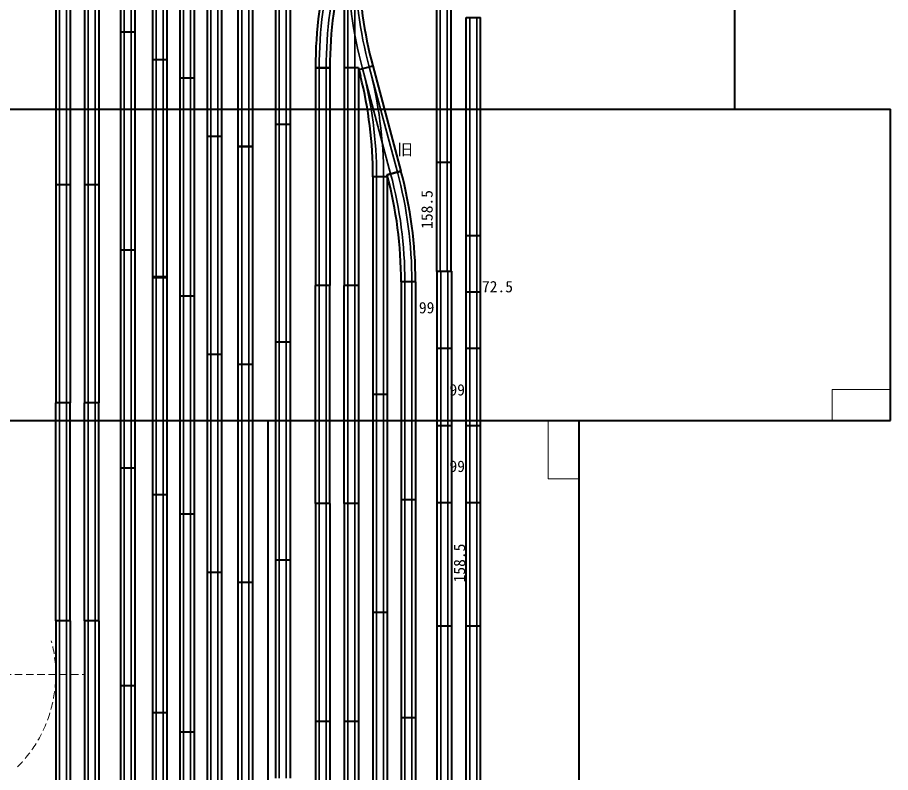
# Model space of a CAD drawing. Units: millimetres, scale not verified. Extents: x -3771 to 6012, y -4101 to 3321.
# Drawn here: x -510 to 612, y -1553 to -583 of the extents above; entities that cross this region are included whole.
import ezdxf
from ezdxf.enums import TextEntityAlignment as Align

# ---------------------------------------------------------------- set-up
doc = ezdxf.new("R2010")
doc.units = ezdxf.units.MM
doc.header["$LTSCALE"] = 8
doc.linetypes.add('DASHED1', pattern=[1.8, 1.2, -0.6])
for name, color, linetype, lineweight in [('0-0', 7, 'Continuous', 40), ('0-5', 7, 'Continuous', 40), ('0-7', 6, 'Continuous', 40), ('0-8', 7, 'Continuous', 40)]:
    doc.layers.add(name, color=color, linetype=linetype, lineweight=lineweight)
doc.layers.add('0-F', color=7, linetype='Continuous')
doc.styles.add('ＭＳ ゴシック', font='')
doc.styles.get('ＭＳ ゴシック').set_extended_font_data('MS Gothic')

msp = doc.modelspace()

# ---------------------------------------------------------------- linework, layer by layer
at = {"layer": '0-0'}
for p, q in [((-460.776, -517.967), (-460.776, -797.967)), ((-442.276, -517.967), (-442.276, -797.967)), ((-423.776, -517.967), (-423.776, -797.967)), ((-405.276, -517.967), (-405.276, -797.967)), ((-442.276, -797.967), (-460.776, -797.967)), ((-460.776, -797.967), (-460.776, -1077.967)), ((-442.276, -797.967), (-460.776, -797.967)), ((-442.276, -797.967), (-442.276, -1077.967)), ((-405.276, -797.967), (-423.776, -797.967)), ((-423.776, -797.967), (-423.776, -1077.967)), ((-405.276, -797.967), (-423.776, -797.967)), ((-405.276, -797.967), (-405.276, -1077.967)), ((-442.276, -1077.967), (-460.776, -1077.967)), ((-442.276, -1077.967), (-460.776, -1077.967)), ((-460.776, -1357.967), (-460.776, -1077.967)), ((-442.276, -1357.967), (-442.276, -1077.967)), ((-405.276, -1077.967), (-423.776, -1077.967)), ((-405.276, -1077.967), (-423.776, -1077.967)), ((-423.776, -1357.967), (-423.776, -1077.967)), ((-405.276, -1357.967), (-405.276, -1077.967)), ((-442.276, -1357.967), (-460.776, -1357.967)), ((-460.776, -1357.967), (-460.776, -1637.967)), ((-442.276, -1357.967), (-460.776, -1357.967)), ((-442.276, -1357.967), (-442.276, -1637.967)), ((-405.276, -1357.967), (-423.776, -1357.967)), ((-423.776, -1357.967), (-423.776, -1637.967)), ((-405.276, -1357.967), (-423.776, -1357.967)), ((-405.276, -1357.967), (-405.276, -1637.967))]:
    msp.add_line(p, q, dxfattribs=at)
at = {"layer": '0-0', "color": 2, "lineweight": 35}
for p, q in [((-456.026, -517.967), (-456.026, -797.967)), ((-447.026, -517.967), (-447.026, -797.967)), ((-419.026, -517.967), (-419.026, -797.967)), ((-410.026, -517.967), (-410.026, -797.967)), ((-456.026, -797.967), (-456.026, -1077.967)), ((-447.026, -797.967), (-447.026, -1077.967)), ((-419.026, -797.967), (-419.026, -1077.967)), ((-410.026, -797.967), (-410.026, -1077.967)), ((-456.026, -1357.967), (-456.026, -1077.967)), ((-447.026, -1357.967), (-447.026, -1077.967)), ((-419.026, -1357.967), (-419.026, -1077.967)), ((-410.026, -1357.967), (-410.026, -1077.967)), ((-456.026, -1357.967), (-456.026, -1637.967)), ((-447.026, -1357.967), (-447.026, -1637.967)), ((-419.026, -1357.967), (-419.026, -1637.967)), ((-410.026, -1357.967), (-410.026, -1637.967))]:
    msp.add_line(p, q, dxfattribs=at)
at = {"layer": '0-5', "color": 4, "linetype": 'DASHED1', "lineweight": 18}
msp.add_line((-628.526, -1426.886), (-422.622, -1426.886), dxfattribs=at)
msp.add_arc((-628.526, -1426.886), 167.75, 315, 15, dxfattribs=at)
at = {"layer": '0-7'}
for p, q in [((411.995, -700.563), (411.995, -300.563)), ((611.995, -1100.563), (611.995, -700.563)), ((-1188.005, -1100.563), (611.995, -1100.563)), ((-188.005, -2900.563), (-188.005, -1100.563)), ((211.995, -2900.563), (211.995, -1100.563))]:
    msp.add_line(p, q, dxfattribs=at)
msp.add_lwpolyline([(-1188.005, -3100.563), (-1188.005, -700.563), (611.995, -700.563)], dxfattribs=at)
at = {"layer": '0-7', "color": 4, "lineweight": 18}
for points in [[(536.995, -1100.563), (536.995, -1060.563), (611.995, -1060.563)], [(211.995, -1175.563), (171.995, -1175.563), (171.995, -1100.563)]]:
    msp.add_lwpolyline(points, dxfattribs=at)
at = {"layer": '0-8'}
for p, q in [((-377.575, -321.652), (-377.575, -601.652)), ((-359.075, -321.652), (-359.075, -601.652)), ((-336.409, -357.43), (-336.409, -637.43)), ((-317.909, -357.43), (-317.909, -637.43)), ((-301.237, -380.91), (-301.237, -660.91)), ((-282.737, -380.91), (-282.737, -660.91)), ((-178.222, -440.148), (-178.222, -720.148)), ((-159.722, -440.148), (-159.722, -720.148)), ((-266.4, -455.841), (-266.4, -735.841)), ((-247.9, -455.841), (-247.9, -735.841)), ((-226.583, -468.661), (-226.583, -748.661)), ((-208.083, -468.661), (-208.083, -748.661)), ((28.442, -489.177), (28.442, -769.177)), ((46.942, -489.177), (46.942, -769.177)), ((-90.064, -507.316), (-90.064, -647.316)), ((66.544, -862.834), (66.544, -582.834)), ((66.544, -582.834), (85.044, -582.834)), ((85.044, -862.834), (85.044, -582.834)), ((-359.075, -601.652), (-377.575, -601.652)), ((-377.575, -601.652), (-377.575, -881.652)), ((-359.075, -601.652), (-377.575, -601.652)), ((-359.075, -601.652), (-359.075, -881.652)), ((-317.909, -637.43), (-336.409, -637.43)), ((-336.409, -637.43), (-336.409, -917.43)), ((-317.909, -637.43), (-336.409, -637.43)), ((-317.909, -637.43), (-317.909, -917.43)), ((-126.998, -647.337), (-108.498, -647.337)), ((-108.498, -647.337), (-126.998, -647.337)), ((-126.998, -647.337), (-126.998, -927.337)), ((-108.498, -647.337), (-126.998, -647.337)), ((-108.498, -647.337), (-108.498, -927.337)), ((-71.564, -647.316), (-90.064, -647.316)), ((-90.064, -647.316), (-90.064, -927.316)), ((-71.564, -647.316), (-90.064, -647.316)), ((-71.249, -649.71), (-71.564, -647.316)), ((-71.564, -647.316), (-71.564, -927.316)), ((-71.249, -649.71), (-53.379, -644.922)), ((-71.249, -649.71), (-53.379, -644.922)), ((-71.249, -649.71), (-69.21, -657.828)), ((-53.379, -644.922), (-17.145, -780.151)), ((-282.737, -660.91), (-301.237, -660.91)), ((-301.237, -660.91), (-301.237, -940.91)), ((-282.737, -660.91), (-301.237, -660.91)), ((-282.737, -660.91), (-282.737, -940.91)), ((-159.722, -720.148), (-178.222, -720.148)), ((-178.222, -720.148), (-178.222, -1000.148)), ((-159.722, -720.148), (-178.222, -720.148)), ((-159.722, -720.148), (-159.722, -1000.148)), ((-247.9, -735.841), (-266.4, -735.841)), ((-266.4, -735.841), (-266.4, -1015.841)), ((-247.9, -735.841), (-266.4, -735.841)), ((-247.9, -735.841), (-247.9, -1015.841)), ((-208.083, -748.661), (-226.583, -748.661)), ((-226.583, -748.661), (-226.583, -1028.661)), ((-208.083, -748.661), (-226.583, -748.661)), ((-208.083, -748.661), (-208.083, -1028.661)), ((46.942, -769.177), (28.442, -769.177)), ((46.942, -769.177), (28.442, -769.177)), ((28.442, -769.177), (28.442, -909.177)), ((46.942, -769.177), (46.942, -909.177)), ((-35.014, -784.939), (-17.145, -780.151)), ((-17.145, -780.151), (-35.014, -784.939)), ((-34.699, -787.334), (-35.014, -784.939)), ((-34.699, -787.334), (-53.199, -787.334)), ((-53.199, -787.334), (-53.199, -1067.334)), ((-34.699, -787.334), (-53.199, -787.334)), ((-34.699, -787.334), (-34.699, -1067.334)), ((66.544, -862.834), (85.044, -862.834)), ((66.544, -935.334), (66.544, -862.834)), ((66.544, -862.834), (85.044, -862.834)), ((85.044, -935.334), (85.044, -862.834)), ((-359.075, -881.652), (-377.575, -881.652)), ((-377.575, -881.652), (-377.575, -1161.652)), ((-359.075, -881.652), (-377.575, -881.652)), ((-359.075, -881.652), (-359.075, -1161.652)), ((-336.409, -915.931), (-336.409, -1195.931)), ((-317.909, -915.931), (-336.409, -915.931)), ((-317.909, -917.43), (-336.409, -917.43)), ((-317.909, -915.931), (-317.909, -1195.931)), ((46.942, -909.177), (28.442, -909.177)), ((29.544, -908.834), (48.044, -908.834)), ((29.544, -1007.834), (29.544, -908.834)), ((48.044, -1007.834), (48.044, -908.834)), ((-108.498, -927.337), (-126.998, -927.337)), ((-108.498, -927.337), (-126.998, -927.337)), ((-126.998, -1207.337), (-126.998, -927.337)), ((-108.498, -1207.337), (-108.498, -927.337)), ((-71.564, -927.316), (-90.064, -927.316)), ((-71.564, -927.316), (-90.064, -927.316)), ((-89.998, -1207.337), (-89.998, -927.337)), ((-71.498, -1207.337), (-71.498, -927.337)), ((1.605, -922.566), (-16.895, -922.566)), ((-16.895, -922.566), (-16.895, -1202.566)), ((1.605, -922.566), (-16.895, -922.566)), ((1.605, -922.566), (1.605, -1202.566)), ((-282.737, -940.91), (-301.237, -940.91)), ((-301.237, -940.91), (-301.237, -1220.91)), ((-282.737, -940.91), (-301.237, -940.91)), ((-282.737, -940.91), (-282.737, -1220.91)), ((66.544, -935.334), (85.044, -935.334)), ((66.544, -1007.834), (66.544, -935.334)), ((66.544, -935.334), (85.044, -935.334)), ((85.044, -1007.834), (85.044, -935.334)), ((-159.722, -1000.148), (-178.222, -1000.148)), ((-178.222, -1000.148), (-178.222, -1280.148)), ((-159.722, -1000.148), (-178.222, -1000.148)), ((-159.722, -1000.148), (-159.722, -1280.148)), ((29.544, -1007.834), (48.044, -1007.834)), ((29.544, -1106.834), (29.544, -1007.834)), ((29.544, -1007.834), (48.044, -1007.834)), ((48.044, -1106.834), (48.044, -1007.834)), ((66.544, -1007.834), (85.044, -1007.834)), ((66.544, -1106.834), (66.544, -1007.834)), ((66.544, -1007.834), (85.044, -1007.834)), ((85.044, -1106.834), (85.044, -1007.834)), ((-247.9, -1015.841), (-266.4, -1015.841)), ((-266.4, -1015.841), (-266.4, -1295.841)), ((-247.9, -1015.841), (-266.4, -1015.841)), ((-247.9, -1015.841), (-247.9, -1295.841)), ((-208.083, -1028.661), (-226.583, -1028.661)), ((-208.083, -1028.661), (-226.583, -1028.661)), ((-226.583, -1028.661), (-226.583, -1308.661)), ((-208.083, -1028.661), (-226.583, -1028.661)), ((-208.083, -1028.661), (-208.083, -1308.661)), ((-34.699, -1067.334), (-53.199, -1067.334)), ((-53.199, -1067.334), (-53.199, -1347.334)), ((-34.699, -1067.334), (-53.199, -1067.334)), ((-34.699, -1067.334), (-34.699, -1347.334)), ((29.544, -1106.834), (48.044, -1106.834)), ((29.544, -1205.834), (29.544, -1106.834)), ((29.544, -1106.834), (48.044, -1106.834)), ((48.044, -1205.834), (48.044, -1106.834)), ((66.544, -1106.834), (85.044, -1106.834)), ((66.544, -1205.834), (66.544, -1106.834)), ((66.544, -1106.834), (85.044, -1106.834)), ((85.044, -1205.834), (85.044, -1106.834)), ((-359.075, -1161.652), (-377.575, -1161.652)), ((-377.575, -1161.652), (-377.575, -1441.652)), ((-359.075, -1161.652), (-377.575, -1161.652)), ((-359.075, -1161.652), (-359.075, -1441.652)), ((-317.909, -1195.931), (-336.409, -1195.931)), ((-336.409, -1195.931), (-336.409, -1475.931)), ((-317.909, -1195.931), (-336.409, -1195.931)), ((-317.909, -1195.931), (-317.909, -1475.931)), ((-108.498, -1207.337), (-126.998, -1207.337)), ((-126.998, -1207.337), (-126.998, -1487.337)), ((-108.498, -1207.337), (-126.998, -1207.337)), ((-108.498, -1207.337), (-108.498, -1487.337)), ((-71.564, -1207.316), (-90.064, -1207.316)), ((-90.064, -1207.316), (-90.064, -1487.316)), ((-71.564, -1207.316), (-90.064, -1207.316)), ((-71.564, -1207.316), (-71.564, -1487.316)), ((1.605, -1202.566), (-16.895, -1202.566)), ((-16.895, -1202.566), (-16.895, -1482.566)), ((1.605, -1202.566), (-16.895, -1202.566)), ((1.605, -1202.566), (1.605, -1482.566)), ((29.544, -1205.834), (48.044, -1205.834)), ((29.544, -1364.334), (29.544, -1205.834)), ((29.544, -1205.834), (48.044, -1205.834)), ((48.044, -1364.334), (48.044, -1205.834)), ((66.544, -1205.834), (85.044, -1205.834)), ((66.544, -1364.334), (66.544, -1205.834)), ((66.544, -1205.834), (85.044, -1205.834)), ((85.044, -1364.334), (85.044, -1205.834)), ((-282.737, -1220.91), (-301.237, -1220.91)), ((-301.237, -1220.91), (-301.237, -1500.91)), ((-282.737, -1220.91), (-301.237, -1220.91)), ((-282.737, -1220.91), (-282.737, -1500.91)), ((-159.722, -1280.148), (-178.222, -1280.148)), ((-178.222, -1280.148), (-178.222, -1560.148)), ((-159.722, -1280.148), (-178.222, -1280.148)), ((-159.722, -1280.148), (-159.722, -1560.148)), ((-247.9, -1295.841), (-266.4, -1295.841)), ((-266.4, -1295.841), (-266.4, -1575.841)), ((-247.9, -1295.841), (-266.4, -1295.841)), ((-247.9, -1295.841), (-247.9, -1575.841)), ((-208.083, -1308.661), (-226.583, -1308.661)), ((-226.583, -1308.661), (-226.583, -1588.661)), ((-208.083, -1308.661), (-226.583, -1308.661)), ((-208.083, -1308.661), (-208.083, -1588.661)), ((-34.699, -1347.334), (-53.199, -1347.334)), ((-53.199, -1347.334), (-53.199, -1627.334)), ((-34.699, -1347.334), (-53.199, -1347.334)), ((-34.699, -1347.334), (-34.699, -1627.334)), ((29.544, -1364.334), (48.044, -1364.334)), ((29.544, -1364.334), (48.044, -1364.334)), ((29.544, -1644.334), (29.544, -1364.334)), ((29.544, -1364.334), (48.044, -1364.334)), ((48.044, -1644.334), (48.044, -1364.334)), ((66.544, -1364.334), (85.044, -1364.334)), ((66.544, -1364.334), (85.044, -1364.334)), ((66.544, -1644.334), (66.544, -1364.334)), ((66.544, -1364.334), (85.044, -1364.334)), ((85.044, -1644.334), (85.044, -1364.334)), ((-359.075, -1441.652), (-377.575, -1441.652)), ((-377.575, -1441.652), (-377.575, -1721.652)), ((-359.075, -1441.652), (-377.575, -1441.652)), ((-359.075, -1441.652), (-359.075, -1721.652)), ((-317.909, -1475.931), (-336.409, -1475.931)), ((-336.409, -1475.931), (-336.409, -1755.931)), ((-317.909, -1475.931), (-336.409, -1475.931)), ((-317.909, -1475.931), (-317.909, -1755.931)), ((-108.498, -1487.337), (-126.998, -1487.337)), ((-126.998, -1487.337), (-126.998, -1767.337)), ((-108.498, -1487.337), (-126.998, -1487.337)), ((-108.498, -1487.337), (-108.498, -1767.337)), ((-71.564, -1487.316), (-90.064, -1487.316)), ((-90.064, -1487.316), (-90.064, -1767.316)), ((-71.564, -1487.316), (-90.064, -1487.316)), ((-71.564, -1487.316), (-71.564, -1767.316)), ((1.605, -1482.566), (-16.895, -1482.566)), ((-16.895, -1482.566), (-16.895, -1762.566)), ((1.605, -1482.566), (-16.895, -1482.566)), ((1.605, -1482.566), (1.605, -1762.566)), ((-282.737, -1500.91), (-301.237, -1500.91)), ((-301.237, -1500.91), (-301.237, -1780.91)), ((-282.737, -1500.91), (-301.237, -1500.91)), ((-282.737, -1500.91), (-282.737, -1780.91))]:
    msp.add_line(p, q, dxfattribs=at)
at = {"layer": '0-8', "color": 2, "lineweight": 35}
for p, q in [((-372.825, -321.652), (-372.825, -601.652)), ((-363.825, -321.652), (-363.825, -601.652)), ((-331.659, -357.43), (-331.659, -637.43)), ((-322.659, -357.43), (-322.659, -637.43)), ((-296.487, -380.91), (-296.487, -660.91)), ((-287.487, -380.91), (-287.487, -660.91)), ((-173.472, -440.148), (-173.472, -720.148)), ((-164.472, -440.148), (-164.472, -720.148)), ((-261.65, -455.841), (-261.65, -735.841)), ((-252.65, -455.841), (-252.65, -735.841)), ((-221.833, -468.661), (-221.833, -748.661)), ((-212.833, -468.661), (-212.833, -748.661)), ((33.192, -489.177), (33.192, -769.177)), ((42.192, -489.177), (42.192, -769.177)), ((-85.314, -507.316), (-85.314, -647.316)), ((-76.314, -507.316), (-76.314, -647.316)), ((71.294, -862.834), (71.294, -582.834)), ((80.294, -862.834), (80.294, -582.834)), ((-372.825, -601.652), (-372.825, -881.652)), ((-363.825, -601.652), (-363.825, -881.652)), ((-331.659, -637.43), (-331.659, -917.43)), ((-322.659, -637.43), (-322.659, -917.43)), ((-122.248, -647.337), (-122.248, -927.337)), ((-113.248, -647.337), (-113.248, -927.337)), ((-85.314, -647.316), (-85.314, -927.316)), ((-76.314, -647.316), (-76.314, -927.316)), ((-66.661, -648.48), (-30.426, -783.71)), ((-57.967, -646.151), (-21.733, -781.381)), ((-296.487, -660.91), (-296.487, -940.91)), ((-287.487, -660.91), (-287.487, -940.91)), ((-173.472, -720.148), (-173.472, -1000.148)), ((-164.472, -720.148), (-164.472, -1000.148)), ((-261.65, -735.841), (-261.65, -1015.841)), ((-252.65, -735.841), (-252.65, -1015.841)), ((-221.833, -748.661), (-221.833, -1028.661)), ((-212.833, -748.661), (-212.833, -1028.661)), ((33.192, -769.177), (33.192, -909.177)), ((42.192, -769.177), (42.192, -909.177)), ((-48.449, -787.334), (-48.449, -1067.334)), ((-39.449, -787.334), (-39.449, -1067.334)), ((71.294, -935.334), (71.294, -862.834)), ((80.294, -935.334), (80.294, -862.834)), ((-372.825, -881.652), (-372.825, -1161.652)), ((-363.825, -881.652), (-363.825, -1161.652)), ((-331.659, -915.931), (-331.659, -1195.931)), ((-322.659, -915.931), (-322.659, -1195.931)), ((34.294, -1007.834), (34.294, -908.834)), ((43.294, -1007.834), (43.294, -908.834)), ((-122.248, -1207.337), (-122.248, -927.337)), ((-113.248, -1207.337), (-113.248, -927.337)), ((-85.248, -1207.337), (-85.248, -927.337)), ((-76.248, -1207.337), (-76.248, -927.337)), ((-12.145, -922.566), (-12.145, -1202.566)), ((-3.145, -922.566), (-3.145, -1202.566)), ((-296.487, -940.91), (-296.487, -1220.91)), ((-287.487, -940.91), (-287.487, -1220.91)), ((71.294, -1007.834), (71.294, -935.334)), ((80.294, -1007.834), (80.294, -935.334)), ((-173.472, -1000.148), (-173.472, -1280.148)), ((-164.472, -1000.148), (-164.472, -1280.148)), ((34.294, -1106.834), (34.294, -1007.834)), ((43.294, -1106.834), (43.294, -1007.834)), ((71.294, -1106.834), (71.294, -1007.834)), ((80.294, -1106.834), (80.294, -1007.834)), ((-261.65, -1015.841), (-261.65, -1295.841)), ((-252.65, -1015.841), (-252.65, -1295.841)), ((-221.833, -1028.661), (-221.833, -1308.661)), ((-212.833, -1028.661), (-212.833, -1308.661)), ((-48.449, -1067.334), (-48.449, -1347.334)), ((-39.449, -1067.334), (-39.449, -1347.334)), ((34.294, -1205.834), (34.294, -1106.834)), ((43.294, -1205.834), (43.294, -1106.834)), ((71.294, -1205.834), (71.294, -1106.834)), ((80.294, -1205.834), (80.294, -1106.834)), ((-372.825, -1161.652), (-372.825, -1441.652)), ((-363.825, -1161.652), (-363.825, -1441.652)), ((-331.659, -1195.931), (-331.659, -1475.931)), ((-322.659, -1195.931), (-322.659, -1475.931)), ((-122.248, -1207.337), (-122.248, -1487.337)), ((-113.248, -1207.337), (-113.248, -1487.337)), ((-85.314, -1207.316), (-85.314, -1487.316)), ((-76.314, -1207.316), (-76.314, -1487.316)), ((-12.145, -1202.566), (-12.145, -1482.566)), ((-3.145, -1202.566), (-3.145, -1482.566)), ((34.294, -1364.334), (34.294, -1205.834)), ((43.294, -1364.334), (43.294, -1205.834)), ((71.294, -1364.334), (71.294, -1205.834)), ((80.294, -1364.334), (80.294, -1205.834)), ((-296.487, -1220.91), (-296.487, -1500.91)), ((-287.487, -1220.91), (-287.487, -1500.91)), ((-173.472, -1280.148), (-173.472, -1560.148)), ((-164.472, -1280.148), (-164.472, -1560.148)), ((-261.65, -1295.841), (-261.65, -1575.841)), ((-252.65, -1295.841), (-252.65, -1575.841)), ((-221.833, -1308.661), (-221.833, -1588.661)), ((-212.833, -1308.661), (-212.833, -1588.661)), ((-48.449, -1347.334), (-48.449, -1627.334)), ((-39.449, -1347.334), (-39.449, -1627.334)), ((34.294, -1644.334), (34.294, -1364.334)), ((43.294, -1644.334), (43.294, -1364.334)), ((71.294, -1644.334), (71.294, -1364.334)), ((80.294, -1644.334), (80.294, -1364.334)), ((-372.825, -1441.652), (-372.825, -1721.652)), ((-363.825, -1441.652), (-363.825, -1721.652)), ((-331.659, -1475.931), (-331.659, -1755.931)), ((-322.659, -1475.931), (-322.659, -1755.931)), ((-122.248, -1487.337), (-122.248, -1767.337)), ((-113.248, -1487.337), (-113.248, -1767.337)), ((-85.314, -1487.316), (-85.314, -1767.316)), ((-76.314, -1487.316), (-76.314, -1767.316)), ((-12.145, -1482.566), (-12.145, -1762.566)), ((-3.145, -1482.566), (-3.145, -1762.566)), ((-296.487, -1500.91), (-296.487, -1780.91)), ((-287.487, -1500.91), (-287.487, -1780.91))]:
    msp.add_line(p, q, dxfattribs=at)
at = {"layer": '0-8'}
msp.add_lwpolyline([(-208.083, -748.661), (-226.583, -748.661), (-208.083, -748.661)], dxfattribs=at)
for centre, radius, start, end in [((423.252, -647.337), 550.25, 165, 180), ((423.252, -647.337), 531.75, 165, 180), ((460.252, -507.295), 531.75, 180.90408, 195), ((-584.949, -787.334), 531.75, 0, 14.09592), ((-548.645, -922.566), 531.75, 0, 15), ((-548.645, -922.566), 550.25, 0, 15)]:
    msp.add_arc(centre, radius, start, end, dxfattribs=at)
at = {"layer": '0-8', "color": 2, "lineweight": 35}
for centre, radius, start, end in [((423.252, -647.337), 545.5, 165, 180), ((423.252, -647.337), 536.5, 165, 180), ((460.252, -507.295), 545.5, 180.0022, 195), ((460.252, -507.295), 536.5, 180.0022, 195), ((-584.949, -787.334), 536.5, 0, 14.9978), ((-584.949, -787.334), 545.5, 0, 14.9978), ((-548.645, -922.566), 536.5, 0, 15), ((-548.645, -922.566), 545.5, 0, 15)]:
    msp.add_arc(centre, radius, start, end, dxfattribs=at)

# ---------------------------------------------------------------- texts
at = {"layer": '0-F', "style": 'ＭＳ ゴシック'}
for s, p in [('旧', (-21.874, -764.19)), ('72.5', (86.914, -940.336)), ('99', (5.892, -967.343)), ('99', (45.175, -1072.916)), ('99', (45.175, -1171.124))]:
    msp.add_text(s, height=14.66, dxfattribs=at).set_placement(p, align=Align.BOTTOM_LEFT)
for p in [(27.989, -854.405), (69.727, -1308.614)]:
    msp.add_text('158.5', height=14.66, rotation=90, dxfattribs=at).set_placement(p, align=Align.BOTTOM_LEFT)

doc.saveas('drawing.dxf')
